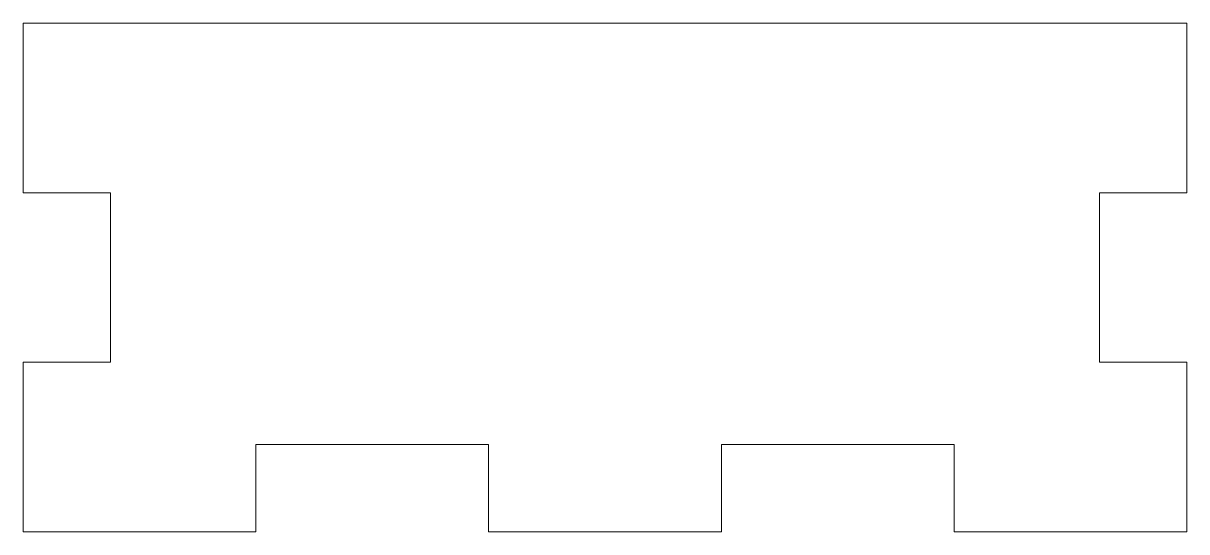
# Model space of a CAD drawing. Header units: millimetres. Extents: x -80 to 0, y 0 to 35.
import ezdxf

# ---------------------------------------------------------------- set-up
doc = ezdxf.new("R2010")
doc.units = ezdxf.units.MM

msp = doc.modelspace()

# ---------------------------------------------------------------- linework, layer by layer
at = {"color": 7, "linetype": 'Continuous', "lineweight": 15}
for p, q in [((-80, 35), (0, 35)), ((-80, 23.333), (-80, 35)), ((0, 35), (0, 23.333)), ((-74, 23.333), (-80, 23.333)), ((-74, 11.667), (-74, 23.333)), ((-6, 23.333), (-6, 11.667)), ((0, 23.333), (-6, 23.333)), ((-80, 11.667), (-74, 11.667)), ((-80, 0), (-80, 11.667)), ((-6, 11.667), (0, 11.667)), ((0, 11.667), (0, 0)), ((-64, 6), (-64, 0)), ((-48, 6), (-64, 6)), ((-48, 0), (-48, 6)), ((-32, 6), (-32, 0)), ((-16, 6), (-32, 6)), ((-16, 0), (-16, 6)), ((-64, 0), (-80, 0)), ((-32, 0), (-48, 0)), ((0, 0), (-16, 0))]:
    msp.add_line(p, q, dxfattribs=at)

doc.saveas('drawing.dxf')
